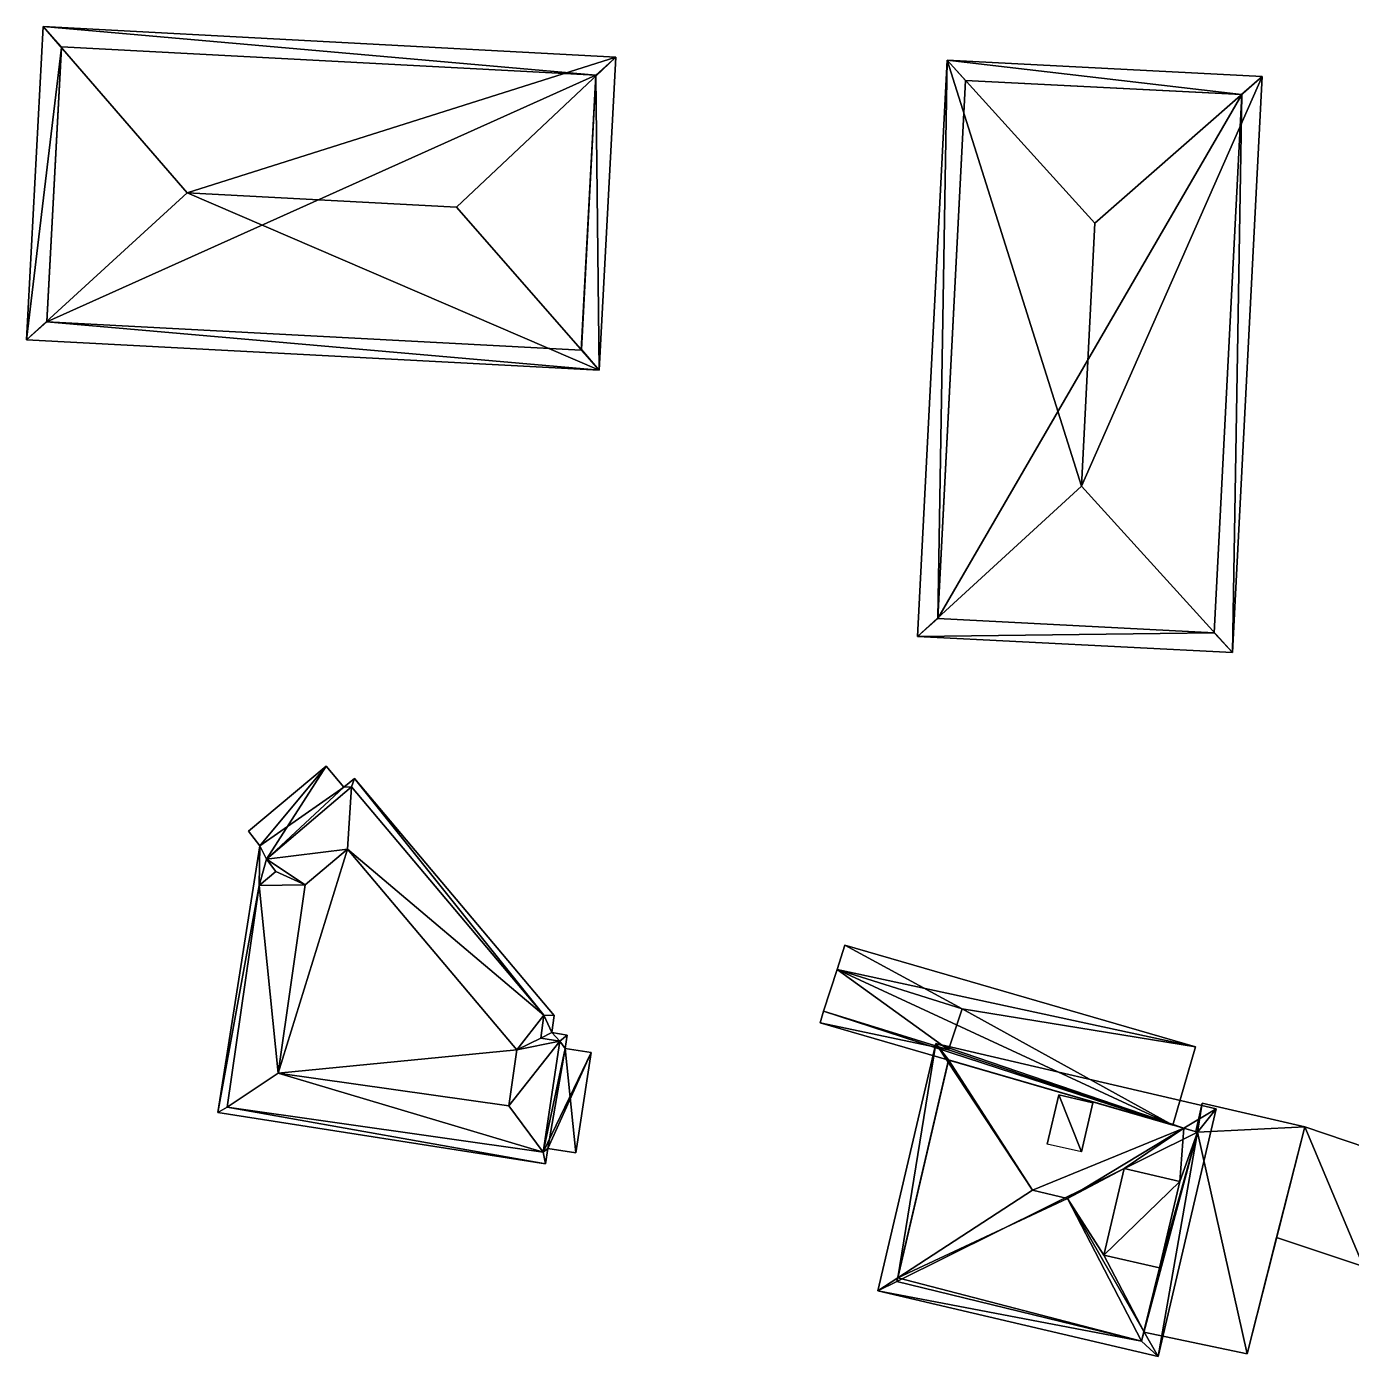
# Model space of a CAD drawing. Extents: x 2679264 to 2679716, y 1246766 to 1247183.
# Drawn here: x 2679306.2 to 2679358.1, y 1246859.5 to 1246911.6 of the extents above; entities that cross this region are included whole.
import ezdxf

# ---------------------------------------------------------------- set-up
doc = ezdxf.new("R2010")
doc.units = 0

msp = doc.modelspace()

# ---------------------------------------------------------------- linework, layer by layer
for points in [[(2679306.22, 1246899.32, 480.332), (2679306.87, 1246911.58, 480.332), (2679312.51, 1246905.08, 483.026)], [(2679306.87, 1246911.58, 480.332), (2679306.22, 1246899.32, 480.332), (2679307.58, 1246910.76, 480.67)], [(2679306.87, 1246911.58, 480.332), (2679329.28, 1246910.39, 480.332), (2679312.51, 1246905.08, 483.026)], [(2679329.28, 1246910.39, 480.332), (2679306.87, 1246911.58, 480.332), (2679328.49, 1246909.68, 480.658)], [(2679328.49, 1246909.68, 480.658), (2679306.87, 1246911.58, 480.332), (2679307.58, 1246910.79, 480.658)], [(2679307.58, 1246910.79, 480.658), (2679306.87, 1246911.58, 480.332), (2679307.58, 1246910.76, 480.67)], [(2679307.58, 1246910.76, 480.67), (2679306.22, 1246899.32, 480.332), (2679307.01, 1246900.04, 480.67)], [(2679307.58, 1246910.79, 467.891), (2679307.58, 1246910.76, 480.67), (2679307.01, 1246900.03, 467.891)], [(2679328.49, 1246909.68, 467.891), (2679307.58, 1246910.79, 467.891), (2679307.01, 1246900.03, 467.891)], [(2679307.58, 1246910.76, 480.67), (2679307.01, 1246900.04, 480.67), (2679307.01, 1246900.03, 467.891)], [(2679328.49, 1246909.68, 480.658), (2679307.58, 1246910.79, 480.658), (2679307.58, 1246910.79, 467.891)], [(2679328.49, 1246909.68, 467.891), (2679328.49, 1246909.68, 480.658), (2679307.58, 1246910.79, 467.891)], [(2679307.58, 1246910.79, 480.658), (2679307.58, 1246910.76, 480.67), (2679307.58, 1246910.79, 467.891)], [(2679329.28, 1246910.39, 480.332), (2679323.05, 1246904.52, 483.026), (2679312.51, 1246905.08, 483.026)], [(2679329.28, 1246910.39, 480.332), (2679328.63, 1246898.13, 480.332), (2679323.05, 1246904.52, 483.026)], [(2679328.63, 1246898.13, 480.332), (2679329.28, 1246910.39, 480.332), (2679328.49, 1246909.64, 480.674)], [(2679329.28, 1246910.39, 480.332), (2679328.49, 1246909.68, 480.658), (2679328.49, 1246909.64, 480.674)], [(2679341.09, 1246887.71, 474.03), (2679342.25, 1246910.26, 474.03), (2679347.5, 1246893.59, 477.092)], [(2679342.25, 1246910.26, 474.03), (2679341.09, 1246887.71, 474.03), (2679341.88, 1246888.43, 474.406)], [(2679342.96, 1246909.47, 474.407), (2679342.25, 1246910.26, 474.03), (2679341.88, 1246888.43, 474.406)], [(2679342.25, 1246910.26, 474.03), (2679354.57, 1246909.63, 474.03), (2679348.03, 1246903.89, 477.092)], [(2679342.25, 1246910.26, 474.03), (2679348.03, 1246903.89, 477.092), (2679347.5, 1246893.59, 477.092)], [(2679354.57, 1246909.63, 474.03), (2679342.25, 1246910.26, 474.03), (2679353.76, 1246908.92, 474.408)], [(2679353.76, 1246908.92, 474.408), (2679342.25, 1246910.26, 474.03), (2679342.96, 1246909.47, 474.408)], [(2679342.96, 1246909.47, 474.408), (2679342.25, 1246910.26, 474.03), (2679342.96, 1246909.47, 474.407)], [(2679328.49, 1246909.68, 467.891), (2679307.01, 1246900.03, 467.891), (2679327.92, 1246898.92, 467.891)], [(2679328.49, 1246909.64, 480.674), (2679328.49, 1246909.68, 467.891), (2679327.92, 1246898.92, 467.891)], [(2679327.93, 1246898.94, 480.673), (2679328.49, 1246909.64, 480.674), (2679327.92, 1246898.92, 467.891)], [(2679327.93, 1246898.94, 480.673), (2679328.63, 1246898.13, 480.332), (2679328.49, 1246909.64, 480.674)], [(2679328.49, 1246909.64, 480.674), (2679328.49, 1246909.68, 480.658), (2679328.49, 1246909.68, 467.891)], [(2679354.57, 1246909.63, 474.03), (2679353.41, 1246887.08, 474.03), (2679347.5, 1246893.59, 477.092)], [(2679348.03, 1246903.89, 477.092), (2679354.57, 1246909.63, 474.03), (2679347.5, 1246893.59, 477.092)], [(2679353.41, 1246887.08, 474.03), (2679354.57, 1246909.63, 474.03), (2679353.78, 1246908.92, 474.398)], [(2679353.78, 1246908.92, 474.398), (2679354.57, 1246909.63, 474.03), (2679353.76, 1246908.92, 474.408)], [(2679342.96, 1246909.47, 474.407), (2679341.88, 1246888.43, 474.406), (2679342.96, 1246909.47, 461.518)], [(2679342.96, 1246909.47, 461.518), (2679341.88, 1246888.43, 474.406), (2679341.88, 1246888.42, 461.518)], [(2679353.78, 1246908.92, 461.518), (2679342.96, 1246909.47, 461.518), (2679341.88, 1246888.42, 461.518)], [(2679353.76, 1246908.92, 474.408), (2679342.96, 1246909.47, 474.408), (2679342.96, 1246909.47, 461.518)], [(2679353.78, 1246908.92, 461.518), (2679353.76, 1246908.92, 474.408), (2679342.96, 1246909.47, 461.518)], [(2679342.96, 1246909.47, 474.408), (2679342.96, 1246909.47, 474.407), (2679342.96, 1246909.47, 461.518)], [(2679353.78, 1246908.92, 461.518), (2679341.88, 1246888.42, 461.518), (2679352.7, 1246887.86, 461.518)], [(2679353.41, 1246887.08, 474.03), (2679353.78, 1246908.92, 474.398), (2679352.7, 1246887.86, 474.398)], [(2679352.7, 1246887.86, 474.398), (2679353.78, 1246908.92, 474.398), (2679352.7, 1246887.86, 461.518)], [(2679353.78, 1246908.92, 474.398), (2679353.78, 1246908.92, 461.518), (2679352.7, 1246887.86, 461.518)], [(2679353.78, 1246908.92, 474.398), (2679353.76, 1246908.92, 474.408), (2679353.78, 1246908.92, 461.518)], [(2679328.63, 1246898.13, 480.332), (2679306.22, 1246899.32, 480.332), (2679312.51, 1246905.08, 483.026)], [(2679323.05, 1246904.52, 483.026), (2679328.63, 1246898.13, 480.332), (2679312.51, 1246905.08, 483.026)], [(2679307.01, 1246900.04, 480.67), (2679306.22, 1246899.32, 480.332), (2679307.01, 1246900.03, 480.664)], [(2679306.22, 1246899.32, 480.332), (2679328.63, 1246898.13, 480.332), (2679307.01, 1246900.03, 480.664)], [(2679307.01, 1246900.04, 480.67), (2679307.01, 1246900.03, 480.664), (2679307.01, 1246900.03, 467.891)], [(2679307.01, 1246900.03, 480.664), (2679328.63, 1246898.13, 480.332), (2679327.92, 1246898.92, 480.664)], [(2679307.01, 1246900.03, 480.664), (2679327.92, 1246898.92, 480.664), (2679327.92, 1246898.92, 467.891)], [(2679307.01, 1246900.03, 467.891), (2679307.01, 1246900.03, 480.664), (2679327.92, 1246898.92, 467.891)], [(2679327.92, 1246898.92, 480.664), (2679328.63, 1246898.13, 480.332), (2679327.93, 1246898.94, 480.673)], [(2679327.92, 1246898.92, 480.664), (2679327.93, 1246898.94, 480.673), (2679327.92, 1246898.92, 467.891)], [(2679353.41, 1246887.08, 474.03), (2679341.09, 1246887.71, 474.03), (2679347.5, 1246893.59, 477.092)], [(2679341.88, 1246888.43, 474.406), (2679341.09, 1246887.71, 474.03), (2679341.88, 1246888.42, 474.4)], [(2679341.88, 1246888.42, 474.4), (2679341.09, 1246887.71, 474.03), (2679352.7, 1246887.86, 474.4)], [(2679341.88, 1246888.43, 474.406), (2679341.88, 1246888.42, 474.4), (2679341.88, 1246888.42, 461.518)], [(2679341.88, 1246888.42, 474.4), (2679352.7, 1246887.86, 474.4), (2679341.88, 1246888.42, 461.518)], [(2679341.88, 1246888.42, 461.518), (2679352.7, 1246887.86, 474.4), (2679352.7, 1246887.86, 461.518)], [(2679341.09, 1246887.71, 474.03), (2679353.41, 1246887.08, 474.03), (2679352.7, 1246887.86, 474.4)], [(2679352.7, 1246887.86, 474.4), (2679353.41, 1246887.08, 474.03), (2679352.7, 1246887.86, 474.398)], [(2679352.7, 1246887.86, 474.4), (2679352.7, 1246887.86, 474.398), (2679352.7, 1246887.86, 461.518)], [(2679315.35, 1246879.52, 489.395), (2679314.91, 1246880.1, 489.395), (2679317.94, 1246882.64, 489.395)], [(2679317.94, 1246882.64, 489.395), (2679314.91, 1246880.1, 489.395), (2679315.35, 1246879.52, 489.395)], [(2679315.35, 1246879.52, 489.395), (2679317.94, 1246882.64, 489.395), (2679318.64, 1246881.81, 489.395)], [(2679317.94, 1246882.64, 489.395), (2679315.35, 1246879.52, 489.395), (2679315.61, 1246879, 489.395)], [(2679318.64, 1246881.81, 489.395), (2679317.94, 1246882.64, 489.395), (2679315.61, 1246879, 489.395)], [(2679318.64, 1246881.81, 489.395), (2679319.05, 1246882.16, 489.395), (2679318.93, 1246881.83, 489.395)], [(2679319.05, 1246882.16, 489.395), (2679318.64, 1246881.81, 489.395), (2679318.93, 1246881.83, 489.395)], [(2679319.05, 1246882.16, 489.395), (2679326.46, 1246872.89, 489.395), (2679318.93, 1246881.83, 489.395)], [(2679326.46, 1246872.89, 489.395), (2679319.05, 1246882.16, 489.395), (2679318.93, 1246881.83, 489.395)], [(2679319.05, 1246882.16, 489.395), (2679326.87, 1246872.88, 489.395), (2679326.46, 1246872.89, 489.395)], [(2679326.87, 1246872.88, 489.395), (2679319.05, 1246882.16, 489.395), (2679326.46, 1246872.89, 489.395)], [(2679315.35, 1246879.52, 489.395), (2679318.64, 1246881.81, 489.395), (2679315.61, 1246879, 489.395)], [(2679318.78, 1246879.39, 489.395), (2679315.61, 1246879, 489.395), (2679318.93, 1246881.83, 489.395)], [(2679318.64, 1246881.81, 489.395), (2679318.93, 1246881.83, 489.395), (2679315.61, 1246879, 489.395)], [(2679318.93, 1246881.83, 489.395), (2679318.64, 1246881.81, 489.395), (2679315.61, 1246879, 489.395)], [(2679318.93, 1246881.83, 489.395), (2679315.61, 1246879, 489.395), (2679315.61, 1246879, 475.913)], [(2679318.93, 1246881.83, 475.913), (2679318.93, 1246881.83, 489.395), (2679315.61, 1246879, 475.913)], [(2679318.78, 1246879.39, 475.913), (2679318.93, 1246881.83, 475.913), (2679315.61, 1246879, 475.913)], [(2679318.93, 1246881.83, 489.395), (2679326.46, 1246872.89, 489.395), (2679318.78, 1246879.39, 489.395)], [(2679326.46, 1246872.89, 475.913), (2679318.93, 1246881.83, 475.913), (2679318.78, 1246879.39, 475.913)], [(2679326.46, 1246872.89, 489.395), (2679318.93, 1246881.83, 489.395), (2679318.93, 1246881.83, 475.913)], [(2679326.46, 1246872.89, 475.913), (2679326.46, 1246872.89, 489.395), (2679318.93, 1246881.83, 475.913)], [(2679313.71, 1246869.08, 489.395), (2679315.35, 1246879.52, 489.395), (2679315.32, 1246877.97, 489.395)], [(2679315.35, 1246879.52, 489.395), (2679313.71, 1246869.08, 489.395), (2679315.32, 1246877.97, 489.395)], [(2679315.35, 1246879.52, 489.395), (2679315.61, 1246879, 489.395), (2679315.32, 1246877.97, 489.395)], [(2679315.61, 1246879, 489.395), (2679315.35, 1246879.52, 489.395), (2679315.32, 1246877.97, 489.395)], [(2679315.61, 1246879, 489.395), (2679315.98, 1246878.52, 489.395), (2679315.32, 1246877.97, 489.395)], [(2679315.98, 1246878.52, 489.395), (2679315.61, 1246879, 489.395), (2679315.32, 1246877.97, 489.395)], [(2679317.12, 1246877.99, 489.395), (2679315.61, 1246879, 489.395), (2679318.78, 1246879.39, 489.395)], [(2679315.61, 1246879, 475.913), (2679317.12, 1246877.99, 475.913), (2679318.78, 1246879.39, 475.913)], [(2679315.61, 1246879, 489.395), (2679317.12, 1246877.99, 489.395), (2679315.98, 1246878.52, 489.395)], [(2679315.61, 1246879, 489.395), (2679315.98, 1246878.52, 489.395), (2679315.98, 1246878.52, 475.913)], [(2679315.61, 1246879, 475.913), (2679315.61, 1246879, 489.395), (2679315.98, 1246878.52, 475.913)], [(2679317.12, 1246877.99, 475.913), (2679315.61, 1246879, 475.913), (2679315.98, 1246878.52, 475.913)], [(2679316.06, 1246870.63, 491.517), (2679317.12, 1246877.99, 491.517), (2679318.78, 1246879.39, 491.517)], [(2679325.4, 1246871.54, 491.517), (2679316.06, 1246870.63, 491.517), (2679318.78, 1246879.39, 491.517)], [(2679317.12, 1246877.99, 475.913), (2679316.06, 1246870.63, 475.913), (2679318.78, 1246879.39, 475.913)], [(2679316.06, 1246870.63, 475.913), (2679325.4, 1246871.54, 475.913), (2679318.78, 1246879.39, 475.913)], [(2679318.78, 1246879.39, 489.395), (2679318.78, 1246879.39, 491.517), (2679317.12, 1246877.99, 491.517)], [(2679317.12, 1246877.99, 491.517), (2679317.12, 1246877.99, 489.395), (2679318.78, 1246879.39, 489.395)], [(2679318.78, 1246879.39, 489.395), (2679326.46, 1246872.89, 489.395), (2679325.4, 1246871.54, 489.395)], [(2679325.4, 1246871.54, 491.517), (2679318.78, 1246879.39, 491.517), (2679318.78, 1246879.39, 489.395)], [(2679325.4, 1246871.54, 491.517), (2679318.78, 1246879.39, 489.395), (2679325.4, 1246871.54, 489.395)], [(2679318.78, 1246879.39, 475.913), (2679325.4, 1246871.54, 475.913), (2679326.46, 1246872.89, 475.913)], [(2679317.12, 1246877.99, 489.395), (2679315.32, 1246877.97, 489.395), (2679315.98, 1246878.52, 489.395)], [(2679315.98, 1246878.52, 489.395), (2679315.32, 1246877.97, 489.395), (2679315.32, 1246877.97, 475.913)], [(2679315.98, 1246878.52, 475.913), (2679315.98, 1246878.52, 489.395), (2679315.32, 1246877.97, 475.913)], [(2679317.12, 1246877.99, 475.913), (2679315.98, 1246878.52, 475.913), (2679315.32, 1246877.97, 475.913)], [(2679315.32, 1246877.97, 489.395), (2679314.07, 1246869.29, 489.395), (2679313.71, 1246869.08, 489.395)], [(2679315.32, 1246877.97, 489.395), (2679313.71, 1246869.08, 489.395), (2679314.07, 1246869.29, 489.395)], [(2679316.06, 1246870.63, 489.395), (2679314.07, 1246869.29, 489.395), (2679315.32, 1246877.97, 489.395)], [(2679315.32, 1246877.97, 489.395), (2679314.07, 1246869.29, 489.395), (2679314.07, 1246869.29, 475.913)], [(2679315.32, 1246877.97, 475.913), (2679315.32, 1246877.97, 489.395), (2679314.07, 1246869.29, 475.913)], [(2679316.06, 1246870.63, 475.913), (2679315.32, 1246877.97, 475.913), (2679314.07, 1246869.29, 475.913)], [(2679317.12, 1246877.99, 489.395), (2679316.06, 1246870.63, 489.395), (2679315.32, 1246877.97, 489.395)], [(2679315.32, 1246877.97, 475.913), (2679316.06, 1246870.63, 475.913), (2679317.12, 1246877.99, 475.913)], [(2679317.12, 1246877.99, 489.395), (2679317.12, 1246877.99, 491.517), (2679316.06, 1246870.63, 491.517)], [(2679316.06, 1246870.63, 491.517), (2679316.06, 1246870.63, 489.395), (2679317.12, 1246877.99, 489.395)], [(2679338.24, 1246875.63, 477.982), (2679351.96, 1246871.66, 477.982), (2679337.94, 1246874.68, 477.982)], [(2679338.24, 1246875.63, 477.982), (2679337.94, 1246874.68, 477.982), (2679342.83, 1246873.14, 477.982)], [(2679351.96, 1246871.66, 477.982), (2679338.24, 1246875.63, 477.982), (2679342.83, 1246873.14, 477.982)], [(2679337.94, 1246874.68, 477.982), (2679351.08, 1246868.59, 477.982), (2679337.41, 1246873.05, 477.982)], [(2679337.94, 1246874.68, 477.982), (2679337.41, 1246873.05, 477.982), (2679337.94, 1246874.68, 473.155)], [(2679337.41, 1246873.05, 477.982), (2679337.41, 1246873.05, 473.155), (2679337.94, 1246874.68, 473.155)], [(2679337.41, 1246873.05, 473.155), (2679342.3, 1246871.54, 473.155), (2679337.94, 1246874.68, 473.155)], [(2679351.96, 1246871.66, 477.982), (2679351.08, 1246868.59, 477.982), (2679337.94, 1246874.68, 477.982)], [(2679342.83, 1246873.14, 477.982), (2679337.94, 1246874.68, 477.982), (2679337.94, 1246874.68, 473.155)], [(2679342.83, 1246873.14, 473.155), (2679342.83, 1246873.14, 477.982), (2679337.94, 1246874.68, 473.155)], [(2679342.3, 1246871.54, 473.155), (2679342.83, 1246873.14, 473.155), (2679337.94, 1246874.68, 473.155)], [(2679326.46, 1246872.89, 489.395), (2679326.35, 1246871.99, 489.395), (2679325.4, 1246871.54, 489.395)], [(2679325.4, 1246871.54, 475.913), (2679326.35, 1246871.99, 475.913), (2679326.46, 1246872.89, 475.913)], [(2679326.77, 1246872.21, 489.395), (2679326.35, 1246871.99, 489.395), (2679326.46, 1246872.89, 489.395)], [(2679326.35, 1246871.99, 489.395), (2679326.77, 1246872.21, 489.395), (2679326.46, 1246872.89, 489.395)], [(2679326.35, 1246871.99, 489.395), (2679326.46, 1246872.89, 489.395), (2679326.46, 1246872.89, 475.913)], [(2679326.35, 1246871.99, 475.913), (2679326.35, 1246871.99, 489.395), (2679326.46, 1246872.89, 475.913)], [(2679326.87, 1246872.88, 489.395), (2679326.77, 1246872.21, 489.395), (2679326.46, 1246872.89, 489.395)], [(2679326.77, 1246872.21, 489.395), (2679326.87, 1246872.88, 489.395), (2679326.46, 1246872.89, 489.395)], [(2679351.08, 1246868.59, 477.982), (2679337.27, 1246872.59, 477.982), (2679337.41, 1246873.05, 477.982)], [(2679337.41, 1246873.05, 477.982), (2679337.27, 1246872.59, 477.982), (2679342.3, 1246871.54, 477.982)], [(2679337.41, 1246873.05, 477.982), (2679342.3, 1246871.54, 477.982), (2679342.3, 1246871.54, 473.155)], [(2679337.41, 1246873.05, 473.155), (2679337.41, 1246873.05, 477.982), (2679342.3, 1246871.54, 473.155)], [(2679342.3, 1246871.54, 477.982), (2679351.08, 1246868.59, 477.982), (2679342.83, 1246873.14, 477.982)], [(2679342.3, 1246871.54, 477.982), (2679342.83, 1246873.14, 477.982), (2679342.83, 1246873.14, 473.155)], [(2679342.3, 1246871.54, 473.155), (2679342.3, 1246871.54, 477.982), (2679342.83, 1246873.14, 473.155)], [(2679351.08, 1246868.59, 477.982), (2679351.96, 1246871.66, 477.982), (2679342.83, 1246873.14, 477.982)], [(2679326.77, 1246872.21, 489.395), (2679327.09, 1246871.88, 489.395), (2679326.35, 1246871.99, 489.395)], [(2679327.09, 1246871.88, 489.395), (2679326.77, 1246872.21, 489.395), (2679326.35, 1246871.99, 489.395)], [(2679326.77, 1246872.21, 489.395), (2679327.38, 1246872.11, 489.395), (2679327.09, 1246871.88, 489.395)], [(2679327.38, 1246872.11, 489.395), (2679326.77, 1246872.21, 489.395), (2679327.09, 1246871.88, 489.395)], [(2679337.27, 1246872.59, 477.982), (2679351.08, 1246868.59, 477.982), (2679342.3, 1246871.54, 477.982)], [(2679325.4, 1246871.54, 489.395), (2679327.09, 1246871.88, 489.395), (2679325.09, 1246869.34, 489.395)], [(2679325.09, 1246869.34, 489.395), (2679327.09, 1246871.88, 489.395), (2679326.44, 1246867.53, 489.395)], [(2679325.09, 1246869.34, 475.913), (2679326.44, 1246867.53, 475.913), (2679327.09, 1246871.88, 475.913)], [(2679327.09, 1246871.88, 475.913), (2679325.4, 1246871.54, 475.913), (2679325.09, 1246869.34, 475.913)], [(2679325.4, 1246871.54, 489.395), (2679326.35, 1246871.99, 489.395), (2679327.09, 1246871.88, 489.395)], [(2679325.4, 1246871.54, 475.913), (2679327.09, 1246871.88, 475.913), (2679326.35, 1246871.99, 475.913)], [(2679327.09, 1246871.88, 489.395), (2679326.35, 1246871.99, 489.395), (2679326.35, 1246871.99, 475.913)], [(2679327.09, 1246871.88, 475.913), (2679327.09, 1246871.88, 489.395), (2679326.35, 1246871.99, 475.913)], [(2679327.29, 1246871.59, 489.395), (2679326.44, 1246867.53, 489.395), (2679327.09, 1246871.88, 489.395)], [(2679327.29, 1246871.59, 489.395), (2679327.09, 1246871.88, 489.395), (2679326.44, 1246867.53, 489.395)], [(2679326.44, 1246867.53, 489.395), (2679327.09, 1246871.88, 489.395), (2679326.44, 1246867.53, 475.913)], [(2679327.09, 1246871.88, 489.395), (2679327.09, 1246871.88, 475.913), (2679326.44, 1246867.53, 475.913)], [(2679327.38, 1246872.11, 489.395), (2679327.29, 1246871.59, 489.395), (2679327.09, 1246871.88, 489.395)], [(2679327.29, 1246871.59, 489.395), (2679327.38, 1246872.11, 489.395), (2679327.09, 1246871.88, 489.395)], [(2679339.53, 1246862.11, 488.252), (2679341.8, 1246871.79, 488.252), (2679340.31, 1246862.61, 488.89)], [(2679341.8, 1246871.79, 488.252), (2679339.53, 1246862.11, 488.252), (2679340.31, 1246862.61, 488.89)], [(2679341.8, 1246871.79, 488.252), (2679342.28, 1246871.06, 488.889), (2679340.31, 1246862.61, 488.89)], [(2679342.28, 1246871.06, 488.889), (2679341.8, 1246871.79, 488.252), (2679340.31, 1246862.61, 488.89)], [(2679341.8, 1246871.79, 488.252), (2679352.77, 1246869.23, 488.252), (2679351.51, 1246868.47, 489.325)], [(2679341.8, 1246871.79, 488.252), (2679351.51, 1246868.47, 489.325), (2679342.3, 1246871.14, 488.804)], [(2679341.8, 1246871.79, 488.252), (2679342.3, 1246871.14, 488.804), (2679342.28, 1246871.06, 488.889)], [(2679352.77, 1246869.23, 488.252), (2679341.8, 1246871.79, 488.252), (2679351.51, 1246868.47, 489.325)], [(2679342.3, 1246871.14, 488.804), (2679341.8, 1246871.79, 488.252), (2679342.28, 1246871.06, 488.889)], [(2679341.8, 1246871.79, 488.252), (2679342.3, 1246871.14, 488.804), (2679351.51, 1246868.47, 489.325)], [(2679325.09, 1246869.34, 491.517), (2679316.06, 1246870.63, 491.517), (2679325.4, 1246871.54, 491.517)], [(2679316.06, 1246870.63, 475.913), (2679325.09, 1246869.34, 475.913), (2679325.4, 1246871.54, 475.913)], [(2679325.09, 1246869.34, 489.395), (2679325.09, 1246869.34, 491.517), (2679325.4, 1246871.54, 491.517)], [(2679325.4, 1246871.54, 491.517), (2679325.4, 1246871.54, 489.395), (2679325.09, 1246869.34, 489.395)], [(2679326.44, 1246867.53, 489.395), (2679327.29, 1246871.59, 489.395), (2679326.62, 1246867.68, 489.395)], [(2679328.32, 1246871.43, 489.395), (2679327.29, 1246871.59, 489.395), (2679326.44, 1246867.53, 489.395)], [(2679326.62, 1246867.68, 489.395), (2679328.32, 1246871.43, 489.395), (2679326.44, 1246867.53, 489.395)], [(2679327.71, 1246867.51, 489.395), (2679326.62, 1246867.68, 489.395), (2679327.29, 1246871.59, 489.395)], [(2679326.62, 1246867.68, 489.395), (2679327.71, 1246867.51, 489.395), (2679328.32, 1246871.43, 489.395)], [(2679327.71, 1246867.51, 489.395), (2679327.29, 1246871.59, 489.395), (2679328.32, 1246871.43, 489.395)], [(2679342.3, 1246871.14, 488.804), (2679340.31, 1246862.61, 488.89), (2679340.27, 1246862.47, 488.751)], [(2679342.3, 1246871.14, 488.804), (2679340.27, 1246862.47, 488.751), (2679342.3, 1246871.14, 473.155)], [(2679342.3, 1246871.14, 473.155), (2679340.27, 1246862.47, 488.751), (2679340.27, 1246862.47, 473.155)], [(2679342.3, 1246871.14, 473.155), (2679340.27, 1246862.47, 473.155), (2679352.04, 1246868.32, 473.155)], [(2679342.3, 1246871.14, 488.804), (2679342.28, 1246871.06, 488.889), (2679340.31, 1246862.61, 488.89)], [(2679342.28, 1246871.06, 488.889), (2679342.3, 1246871.14, 488.804), (2679345.59, 1246866.04, 493.232)], [(2679342.3, 1246871.14, 488.804), (2679351.51, 1246868.47, 489.325), (2679345.59, 1246866.04, 493.232)], [(2679351.51, 1246868.47, 489.325), (2679342.3, 1246871.14, 488.804), (2679352.04, 1246868.32, 473.155)], [(2679342.3, 1246871.14, 488.804), (2679342.3, 1246871.14, 473.155), (2679352.04, 1246868.32, 473.155)], [(2679314.07, 1246869.29, 489.395), (2679316.06, 1246870.63, 489.395), (2679326.44, 1246867.53, 489.395)], [(2679316.06, 1246870.63, 475.913), (2679314.07, 1246869.29, 475.913), (2679326.44, 1246867.53, 475.913)], [(2679325.09, 1246869.34, 489.395), (2679326.44, 1246867.53, 489.395), (2679316.06, 1246870.63, 489.395)], [(2679316.06, 1246870.63, 491.517), (2679325.09, 1246869.34, 491.517), (2679325.09, 1246869.34, 489.395)], [(2679316.06, 1246870.63, 491.517), (2679325.09, 1246869.34, 489.395), (2679316.06, 1246870.63, 489.395)], [(2679326.44, 1246867.53, 475.913), (2679325.09, 1246869.34, 475.913), (2679316.06, 1246870.63, 475.913)], [(2679340.31, 1246862.61, 488.89), (2679342.28, 1246871.06, 488.889), (2679345.59, 1246866.04, 493.232)], [(2679346.16, 1246867.85, 491.242), (2679346.61, 1246869.77, 491.242), (2679347.5, 1246867.54, 491.242)], [(2679346.16, 1246867.85, 491.242), (2679346.61, 1246869.77, 489.17), (2679346.61, 1246869.77, 491.242)], [(2679346.61, 1246869.77, 491.242), (2679347.95, 1246869.46, 491.242), (2679347.5, 1246867.54, 491.242)], [(2679346.61, 1246869.77, 491.242), (2679347.95, 1246869.46, 489.17), (2679347.95, 1246869.46, 491.242)], [(2679346.61, 1246869.77, 491.242), (2679346.61, 1246869.77, 489.17), (2679347.95, 1246869.46, 489.17)], [(2679326.53, 1246867.07, 489.395), (2679313.71, 1246869.08, 489.395), (2679314.07, 1246869.29, 489.395)], [(2679313.71, 1246869.08, 489.395), (2679326.53, 1246867.07, 489.395), (2679314.07, 1246869.29, 489.395)], [(2679326.53, 1246867.07, 489.395), (2679314.07, 1246869.29, 489.395), (2679326.44, 1246867.53, 489.395)], [(2679314.07, 1246869.29, 489.395), (2679326.53, 1246867.07, 489.395), (2679326.44, 1246867.53, 489.395)], [(2679314.07, 1246869.29, 489.395), (2679326.44, 1246867.53, 489.395), (2679326.44, 1246867.53, 475.913)], [(2679314.07, 1246869.29, 475.913), (2679314.07, 1246869.29, 489.395), (2679326.44, 1246867.53, 475.913)], [(2679347.95, 1246869.46, 491.242), (2679347.95, 1246869.46, 489.17), (2679347.5, 1246867.54, 491.242)], [(2679352.77, 1246869.23, 488.252), (2679350.5, 1246859.54, 488.252), (2679352.04, 1246868.32, 488.768)], [(2679350.5, 1246859.54, 488.252), (2679352.77, 1246869.23, 488.252), (2679352.04, 1246868.32, 488.768)], [(2679352.77, 1246869.23, 488.252), (2679352.04, 1246868.32, 488.768), (2679351.51, 1246868.47, 489.325)], [(2679352.04, 1246868.32, 488.768), (2679352.77, 1246869.23, 488.252), (2679351.51, 1246868.47, 489.325)], [(2679352.04, 1246868.32, 479.842), (2679351.98, 1246868.34, 479.842), (2679352.23, 1246869.45, 479.842)], [(2679352.23, 1246869.45, 479.842), (2679351.98, 1246868.34, 479.842), (2679352.23, 1246869.45, 479.742)], [(2679351.98, 1246868.34, 479.842), (2679351.98, 1246868.34, 479.742), (2679352.23, 1246869.45, 479.742)], [(2679351.98, 1246868.34, 479.742), (2679352.04, 1246868.32, 479.742), (2679352.23, 1246869.45, 479.742)], [(2679356.24, 1246868.53, 479.842), (2679352.04, 1246868.32, 479.842), (2679352.23, 1246869.45, 479.842)], [(2679352.04, 1246868.32, 479.742), (2679356.24, 1246868.53, 479.742), (2679352.23, 1246869.45, 479.742)], [(2679356.24, 1246868.53, 479.842), (2679352.23, 1246869.45, 479.842), (2679352.23, 1246869.45, 479.742)], [(2679356.24, 1246868.53, 479.742), (2679356.24, 1246868.53, 479.842), (2679352.23, 1246869.45, 479.742)], [(2679353.98, 1246859.64, 479.842), (2679352.04, 1246868.32, 479.842), (2679356.24, 1246868.53, 479.842)], [(2679352.04, 1246868.32, 479.742), (2679353.98, 1246859.64, 479.742), (2679356.24, 1246868.53, 479.742)], [(2679355.13, 1246864.19, 479.842), (2679356.24, 1246868.53, 479.842), (2679358.54, 1246863.06, 481.132)], [(2679356.24, 1246868.53, 479.742), (2679355.13, 1246864.19, 479.742), (2679358.54, 1246863.06, 481.032)], [(2679356.24, 1246868.53, 479.842), (2679360.32, 1246867.14, 481.393), (2679358.54, 1246863.06, 481.132)], [(2679360.32, 1246867.14, 481.393), (2679356.24, 1246868.53, 479.842), (2679360.32, 1246867.14, 481.293)], [(2679360.32, 1246867.14, 481.293), (2679356.24, 1246868.53, 479.842), (2679356.24, 1246868.53, 479.742)], [(2679360.32, 1246867.14, 481.293), (2679356.24, 1246868.53, 479.742), (2679358.54, 1246863.06, 481.032)], [(2679340.27, 1246862.47, 473.155), (2679349.85, 1246860.14, 473.155), (2679352.04, 1246868.32, 473.155)], [(2679351.51, 1246868.47, 489.325), (2679346.96, 1246865.72, 493.232), (2679345.59, 1246866.04, 493.232)], [(2679351.51, 1246868.47, 489.325), (2679349.17, 1246866.89, 491.3), (2679346.96, 1246865.72, 493.232)], [(2679351.35, 1246866.38, 489.006), (2679349.17, 1246866.89, 491.3), (2679351.51, 1246868.47, 489.325)], [(2679349.94, 1246860.51, 489.034), (2679352.04, 1246868.32, 488.768), (2679349.85, 1246860.14, 473.155)], [(2679349.85, 1246860.14, 473.155), (2679352.04, 1246868.32, 488.768), (2679352.04, 1246868.32, 473.155)], [(2679349.94, 1246860.51, 489.034), (2679350.55, 1246863, 489.006), (2679352.04, 1246868.32, 488.768)], [(2679350.5, 1246859.54, 488.252), (2679349.94, 1246860.51, 489.034), (2679352.04, 1246868.32, 488.768)], [(2679349.94, 1246860.51, 489.034), (2679350.5, 1246859.54, 488.252), (2679352.04, 1246868.32, 488.768)], [(2679349.94, 1246860.49, 479.842), (2679352.04, 1246868.32, 479.842), (2679353.98, 1246859.64, 479.842)], [(2679352.04, 1246868.32, 479.842), (2679349.94, 1246860.49, 479.842), (2679349.94, 1246860.49, 479.742)], [(2679352.04, 1246868.32, 479.742), (2679352.04, 1246868.32, 479.842), (2679349.94, 1246860.49, 479.742)], [(2679352.04, 1246868.32, 479.742), (2679349.94, 1246860.49, 479.742), (2679353.98, 1246859.64, 479.742)], [(2679351.35, 1246866.38, 489.006), (2679352.04, 1246868.32, 488.768), (2679350.55, 1246863, 489.006)], [(2679351.51, 1246868.47, 489.325), (2679352.04, 1246868.32, 488.768), (2679351.35, 1246866.38, 489.006)], [(2679352.04, 1246868.32, 488.768), (2679351.51, 1246868.47, 489.325), (2679352.04, 1246868.32, 473.155)], [(2679351.98, 1246868.34, 479.842), (2679352.04, 1246868.32, 479.842), (2679352.04, 1246868.32, 479.742)], [(2679351.98, 1246868.34, 479.742), (2679351.98, 1246868.34, 479.842), (2679352.04, 1246868.32, 479.742)], [(2679326.62, 1246867.68, 489.395), (2679326.53, 1246867.07, 489.395), (2679326.44, 1246867.53, 489.395)], [(2679326.53, 1246867.07, 489.395), (2679326.62, 1246867.68, 489.395), (2679326.44, 1246867.53, 489.395)], [(2679346.96, 1246865.72, 493.232), (2679349.17, 1246866.89, 491.3), (2679348.38, 1246863.5, 491.301)], [(2679348.38, 1246863.5, 491.3), (2679349.17, 1246866.89, 491.3), (2679351.35, 1246866.38, 491.3)], [(2679349.17, 1246866.89, 491.3), (2679351.35, 1246866.38, 489.006), (2679351.35, 1246866.38, 491.3)], [(2679346.96, 1246865.72, 493.232), (2679340.31, 1246862.61, 488.89), (2679345.59, 1246866.04, 493.232)], [(2679350.55, 1246863, 491.3), (2679348.38, 1246863.5, 491.3), (2679351.35, 1246866.38, 491.3)], [(2679351.35, 1246866.38, 491.3), (2679350.55, 1246863, 489.006), (2679350.55, 1246863, 491.3)], [(2679351.35, 1246866.38, 491.3), (2679351.35, 1246866.38, 489.006), (2679350.55, 1246863, 489.006)], [(2679346.96, 1246865.72, 493.232), (2679349.85, 1246860.14, 488.673), (2679340.31, 1246862.61, 488.89)], [(2679348.38, 1246863.5, 491.301), (2679349.94, 1246860.51, 489.034), (2679346.96, 1246865.72, 493.232)], [(2679346.96, 1246865.72, 493.232), (2679349.94, 1246860.51, 489.034), (2679349.85, 1246860.14, 488.673)], [(2679353.98, 1246859.64, 479.742), (2679353.98, 1246859.64, 479.842), (2679355.13, 1246864.19, 479.842)], [(2679355.13, 1246864.19, 479.742), (2679353.98, 1246859.64, 479.742), (2679355.13, 1246864.19, 479.842)], [(2679355.13, 1246864.19, 479.842), (2679358.54, 1246863.06, 481.132), (2679358.54, 1246863.06, 481.032)], [(2679355.13, 1246864.19, 479.742), (2679355.13, 1246864.19, 479.842), (2679358.54, 1246863.06, 481.032)], [(2679350.55, 1246863, 489.006), (2679349.94, 1246860.51, 489.034), (2679348.38, 1246863.5, 491.301)], [(2679350.55, 1246863, 491.3), (2679350.55, 1246863, 489.006), (2679348.38, 1246863.5, 491.3)], [(2679339.53, 1246862.11, 488.252), (2679340.31, 1246862.61, 488.89), (2679340.27, 1246862.47, 488.751)], [(2679340.31, 1246862.61, 488.89), (2679339.53, 1246862.11, 488.252), (2679340.27, 1246862.47, 488.751)], [(2679339.53, 1246862.11, 488.252), (2679340.27, 1246862.47, 488.751), (2679349.85, 1246860.14, 488.673)], [(2679340.27, 1246862.47, 488.751), (2679339.53, 1246862.11, 488.252), (2679349.85, 1246860.14, 488.673)], [(2679349.85, 1246860.14, 488.673), (2679340.27, 1246862.47, 488.751), (2679340.31, 1246862.61, 488.89)], [(2679340.27, 1246862.47, 488.751), (2679349.85, 1246860.14, 488.673), (2679340.27, 1246862.47, 473.155)], [(2679340.27, 1246862.47, 473.155), (2679349.85, 1246860.14, 488.673), (2679349.85, 1246860.14, 473.155)], [(2679339.53, 1246862.11, 488.252), (2679349.85, 1246860.14, 488.673), (2679350.5, 1246859.54, 488.252)], [(2679339.53, 1246862.11, 488.252), (2679350.5, 1246859.54, 488.252), (2679349.85, 1246860.14, 488.673)], [(2679349.85, 1246860.14, 488.673), (2679349.94, 1246860.51, 489.034), (2679350.5, 1246859.54, 488.252)], [(2679349.85, 1246860.14, 488.673), (2679350.5, 1246859.54, 488.252), (2679349.94, 1246860.51, 489.034)], [(2679349.85, 1246860.14, 488.673), (2679349.94, 1246860.51, 489.034), (2679349.85, 1246860.14, 473.155)], [(2679349.94, 1246860.49, 479.842), (2679353.98, 1246859.64, 479.842), (2679353.98, 1246859.64, 479.742)], [(2679349.94, 1246860.49, 479.742), (2679349.94, 1246860.49, 479.842), (2679353.98, 1246859.64, 479.742)]]:
    msp.add_3dface(points)

doc.saveas('drawing.dxf')
